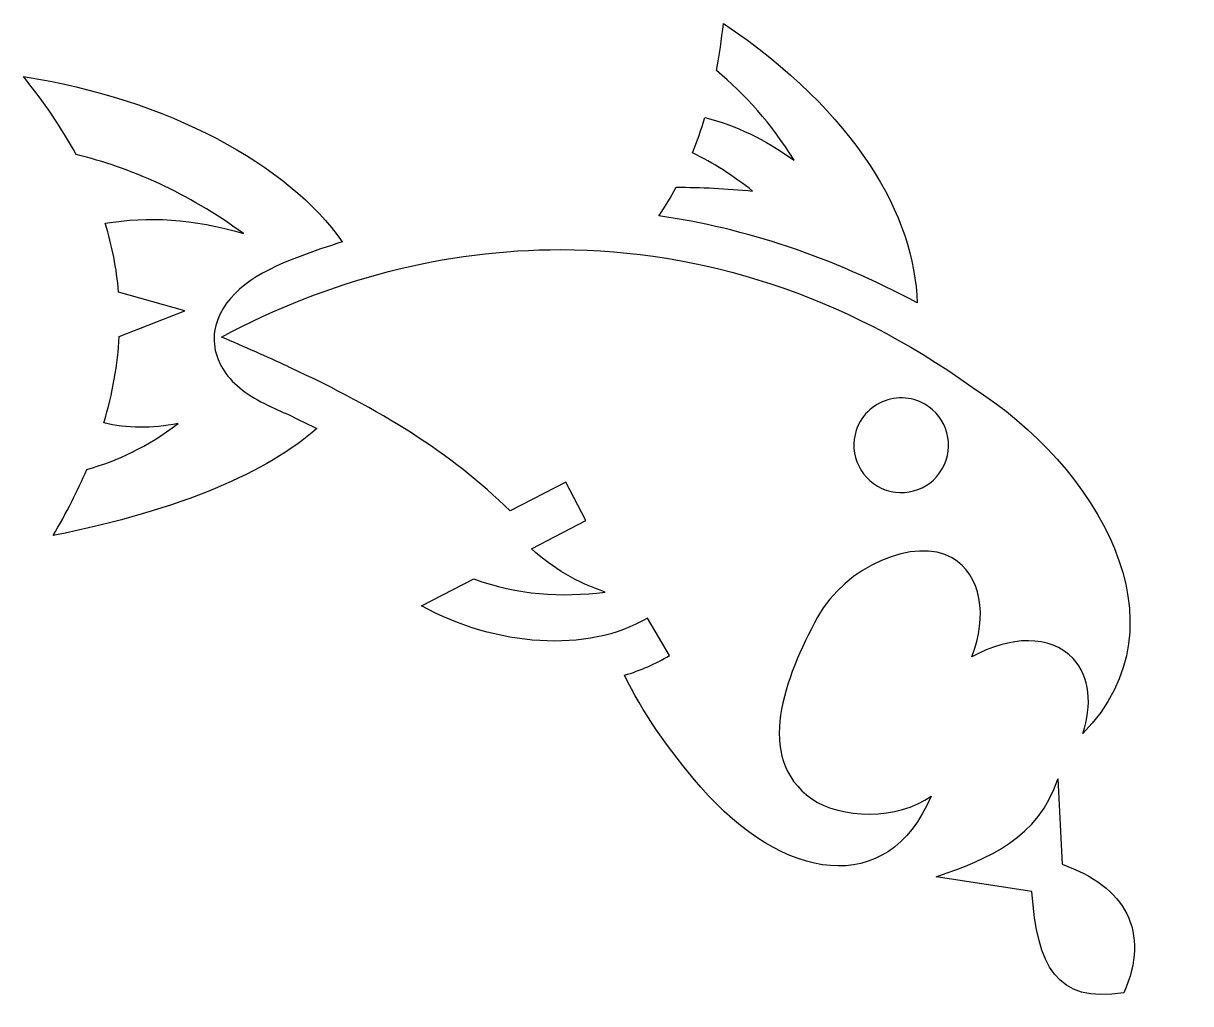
# Model space of a CAD drawing. Header units: centimetres. Extents: x -10.1 to 11, y -9.9 to 7.8.
import ezdxf

# ---------------------------------------------------------------- set-up
doc = ezdxf.new("R2010")
doc.units = ezdxf.units.CM
doc.header["$MEASUREMENT"] = 0
doc.layers.add('Layer 1', color=7, linetype='Continuous')

msp = doc.modelspace()

# ---------------------------------------------------------------- linework, layer by layer
at = {"layer": 'Layer 1'}
for points, knots in [([(2.55116, 7.8327), (2.5208, 7.53963), (2.47804, 7.25348), (2.42466, 6.97483), (2.42466, 6.97483), (2.94396, 6.54843), (3.42168, 6.01677), (3.83202, 5.3501), (3.83202, 5.3501), (3.30619, 5.73341), (2.77107, 5.98178), (2.21783, 6.1262), (2.21783, 6.1262), (2.1512, 5.90629), (2.07636, 5.69145), (1.99113, 5.48314), (1.99113, 5.48314), (2.36571, 5.30072), (2.73105, 5.07276), (3.08218, 4.79007), (3.08218, 4.79007), (2.6018, 4.84109), (2.14382, 4.85956), (1.69722, 4.8626), (1.69722, 4.8626), (1.60066, 4.68339), (1.49502, 4.51037), (1.38096, 4.34204), (1.38096, 4.34204), (2.9491, 4.11526), (4.51657, 3.5939), (6.06287, 2.76597), (6.06287, 2.76597), (6.03032, 4.32344), (4.96186, 6.20966), (2.55112, 7.8327), (2.55112, 7.8327), (2.55112, 7.8327), (2.55116, 7.8327), (2.55116, 7.8327)], [0, 0, 0, 0, 0.09090909, 0.09090909, 0.09090909, 0.09090909, 0.18181818, 0.18181818, 0.18181818, 0.18181818, 0.27272727, 0.27272727, 0.27272727, 0.27272727, 0.36363636, 0.36363636, 0.36363636, 0.36363636, 0.45454545, 0.45454545, 0.45454545, 0.45454545, 0.54545455, 0.54545455, 0.54545455, 0.54545455, 0.63636364, 0.63636364, 0.63636364, 0.63636364, 0.72727273, 0.72727273, 0.72727273, 0.72727273, 0.81818182, 0.81818182, 0.81818182, 0.81818182, 1, 1, 1, 1]), ([(-10.14266, 6.86811), (-9.77002, 6.40911), (-9.44803, 5.93847), (-9.18604, 5.45422), (-9.18604, 5.45422), (-8.19606, 5.21032), (-7.1748, 4.76743), (-6.14868, 4.02051), (-6.14868, 4.02051), (-7.06541, 4.29317), (-7.88528, 4.33635), (-8.65767, 4.20757), (-8.65767, 4.20757), (-8.53306, 3.80246), (-8.45105, 3.38715), (-8.41512, 2.96108), (-8.41512, 2.96108), (-8.41512, 2.96108), (-7.2173, 2.61842), (-7.2173, 2.61842), (-7.2173, 2.61842), (-7.2173, 2.61842), (-8.40327, 2.15457), (-8.40327, 2.15457), (-8.40327, 2.15457), (-8.43013, 1.64796), (-8.52227, 1.12584), (-8.68537, 0.58643), (-8.68537, 0.58643), (-8.26285, 0.49037), (-7.81789, 0.48025), (-7.33726, 0.57462), (-7.33726, 0.57462), (-7.89227, 0.15539), (-8.44615, -0.10681), (-8.99109, -0.25428), (-8.99109, -0.25428), (-9.15786, -0.6456), (-9.3612, -1.04641), (-9.60379, -1.45607), (-9.60379, -1.45607), (-7.2477, -0.98063), (-5.70873, -0.29447), (-4.81899, 0.48492), (-4.81899, 0.48492), (-5.08406, 0.61872), (-5.35655, 0.74822), (-5.63734, 0.87497), (-5.63734, 0.87497), (-6.00176, 1.03943), (-6.2804, 1.23129), (-6.46889, 1.48113), (-6.46889, 1.48113), (-6.65738, 1.73098), (-6.73307, 2.06368), (-6.65203, 2.35612), (-6.65203, 2.35612), (-6.48994, 2.94099), (-5.92269, 3.30983), (-5.14326, 3.60134), (-5.14326, 3.60134), (-4.88308, 3.69875), (-4.62206, 3.78772), (-4.36045, 3.8689), (-4.36045, 3.8689), (-5.32508, 5.26719), (-7.53612, 6.46657), (-10.14273, 6.8681), (-10.14273, 6.8681), (-10.14273, 6.8681), (-10.14266, 6.86811), (-10.14266, 6.86811)], [0, 0, 0, 0, 0.05263158, 0.05263158, 0.05263158, 0.05263158, 0.10526316, 0.10526316, 0.10526316, 0.10526316, 0.15789474, 0.15789474, 0.15789474, 0.15789474, 0.21052632, 0.21052632, 0.21052632, 0.21052632, 0.26315789, 0.26315789, 0.26315789, 0.26315789, 0.31578947, 0.31578947, 0.31578947, 0.31578947, 0.36842105, 0.36842105, 0.36842105, 0.36842105, 0.42105263, 0.42105263, 0.42105263, 0.42105263, 0.47368421, 0.47368421, 0.47368421, 0.47368421, 0.52631579, 0.52631579, 0.52631579, 0.52631579, 0.57894737, 0.57894737, 0.57894737, 0.57894737, 0.63157895, 0.63157895, 0.63157895, 0.63157895, 0.68421053, 0.68421053, 0.68421053, 0.68421053, 0.73684211, 0.73684211, 0.73684211, 0.73684211, 0.78947368, 0.78947368, 0.78947368, 0.78947368, 0.84210526, 0.84210526, 0.84210526, 0.84210526, 0.89473684, 0.89473684, 0.89473684, 0.89473684, 1, 1, 1, 1]), ([(-0.39532, 3.72921), (-2.48963, 3.73309), (-4.58108, 3.19422), (-6.54923, 2.1453), (-6.54923, 2.1453), (-6.12473, 1.96343), (-5.72337, 1.78527), (-5.34213, 1.60766), (-5.34213, 1.60766), (-5.3323, 1.60302), (-5.32332, 1.59906), (-5.31316, 1.59446), (-5.31316, 1.59446), (-3.66692, 0.82532), (-2.4018, 0.05891), (-1.31774, -1.00941), (-1.31774, -1.00941), (-1.31774, -1.00941), (-0.30444, -0.48492), (-0.30444, -0.48492), (-0.30444, -0.48492), (-0.30444, -0.48492), (0.05799, -1.18466), (0.05799, -1.18466), (0.05799, -1.18466), (0.05799, -1.18466), (-0.9277, -1.69465), (-0.9277, -1.69465), (-0.9277, -1.69465), (-0.546, -2.05392), (-0.09362, -2.3055), (0.40852, -2.48003), (0.40852, -2.48003), (-0.38626, -2.57891), (-1.18184, -2.53641), (-1.97663, -2.23883), (-1.97663, -2.23883), (-1.97663, -2.23883), (-2.92279, -2.72907), (-2.92279, -2.72907), (-2.92279, -2.72907), (-1.57451, -3.47249), (0.08197, -3.59617), (1.17804, -2.95172), (1.17804, -2.95172), (1.17804, -2.95172), (1.57737, -3.63037), (1.57737, -3.63037), (1.57737, -3.63037), (1.31943, -3.78201), (1.04572, -3.90067), (0.76032, -3.98753), (0.76032, -3.98753), (1.07219, -4.64607), (1.53199, -5.31139), (2.14132, -6.01547), (2.14132, -6.01547), (3.62403, -7.72863), (5.53563, -8.04577), (6.31865, -6.17887), (6.31865, -6.17887), (5.72105, -6.61716), (4.66895, -6.5922), (4.15489, -6.22905), (4.15489, -6.22905), (3.09909, -5.4828), (3.66671, -4.02814), (4.26031, -2.93464), (4.26031, -2.93464), (4.75975, -2.01466), (6.03136, -1.47335), (6.70217, -1.86062), (6.70217, -1.86062), (7.2315, -2.16625), (7.34481, -2.91081), (7.05794, -3.65411), (7.05794, -3.65411), (7.7519, -3.2719), (8.4828, -3.24605), (8.89351, -3.687), (8.89351, -3.687), (9.20167, -4.0176), (9.23958, -4.52783), (9.06884, -5.047), (9.06884, -5.047), (11.02476, -3.04183), (9.31696, -0.19979), (7.06059, 1.23738), (7.06059, 1.23738), (4.71888, 2.91271), (2.15983, 3.72453), (-0.39526, 3.72925), (-0.39526, 3.72925), (-0.39526, 3.72925), (-0.39532, 3.72921), (-0.39532, 3.72921)], [0, 0, 0, 0, 0.04, 0.04, 0.04, 0.04, 0.08, 0.08, 0.08, 0.08, 0.12, 0.12, 0.12, 0.12, 0.16, 0.16, 0.16, 0.16, 0.2, 0.2, 0.2, 0.2, 0.24, 0.24, 0.24, 0.24, 0.28, 0.28, 0.28, 0.28, 0.32, 0.32, 0.32, 0.32, 0.36, 0.36, 0.36, 0.36, 0.4, 0.4, 0.4, 0.4, 0.44, 0.44, 0.44, 0.44, 0.48, 0.48, 0.48, 0.48, 0.52, 0.52, 0.52, 0.52, 0.56, 0.56, 0.56, 0.56, 0.6, 0.6, 0.6, 0.6, 0.64, 0.64, 0.64, 0.64, 0.68, 0.68, 0.68, 0.68, 0.72, 0.72, 0.72, 0.72, 0.76, 0.76, 0.76, 0.76, 0.8, 0.8, 0.8, 0.8, 0.84, 0.84, 0.84, 0.84, 0.88, 0.88, 0.88, 0.88, 0.92, 0.92, 0.92, 0.92, 1, 1, 1, 1]), ([(5.74277, 1.041), (5.76175, 1.04184), (5.78038, 1.04151), (5.7994, 1.041), (5.7994, 1.041), (5.93788, 1.03746), (6.07699, 1.00043), (6.20531, 0.92639), (6.20531, 0.92639), (6.6159, 0.68928), (6.75737, 0.16425), (6.5203, -0.24647), (6.5203, -0.24647), (6.28319, -0.65706), (5.75803, -0.79718), (5.34748, -0.56007), (5.34748, -0.56007), (4.93689, -0.32309), (4.7955, 0.20207), (5.03249, 0.61262), (5.03249, 0.61262), (5.18531, 0.87731), (5.45839, 1.02949), (5.74277, 1.04092), (5.74277, 1.04092), (5.74277, 1.04092), (5.74277, 1.041), (5.74277, 1.041)], [0, 0, 0, 0, 0.125, 0.125, 0.125, 0.125, 0.25, 0.25, 0.25, 0.25, 0.375, 0.375, 0.375, 0.375, 0.5, 0.5, 0.5, 0.5, 0.625, 0.625, 0.625, 0.625, 0.75, 0.75, 0.75, 0.75, 1, 1, 1, 1]), ([(8.61808, -5.86928), (8.26809, -6.93107), (7.36696, -7.31935), (6.41084, -7.64033), (6.41084, -7.64033), (6.41084, -7.64033), (8.14639, -7.91046), (8.14639, -7.91046), (8.14639, -7.91046), (8.24422, -9.26093), (8.58397, -9.94279), (9.81329, -9.74603), (9.81329, -9.74603), (10.30244, -8.63912), (9.83808, -7.81276), (8.69322, -7.41625), (8.69322, -7.41625), (8.69322, -7.41625), (8.61816, -5.86923), (8.61816, -5.86923), (8.61816, -5.86923), (8.61816, -5.86923), (8.61808, -5.86928), (8.61808, -5.86928)], [0, 0, 0, 0, 0.14285714, 0.14285714, 0.14285714, 0.14285714, 0.28571429, 0.28571429, 0.28571429, 0.28571429, 0.42857143, 0.42857143, 0.42857143, 0.42857143, 0.57142857, 0.57142857, 0.57142857, 0.57142857, 0.71428571, 0.71428571, 0.71428571, 0.71428571, 1, 1, 1, 1])]:
    msp.add_open_spline(points, degree=3, knots=knots, dxfattribs=at)

doc.saveas('drawing.dxf')
